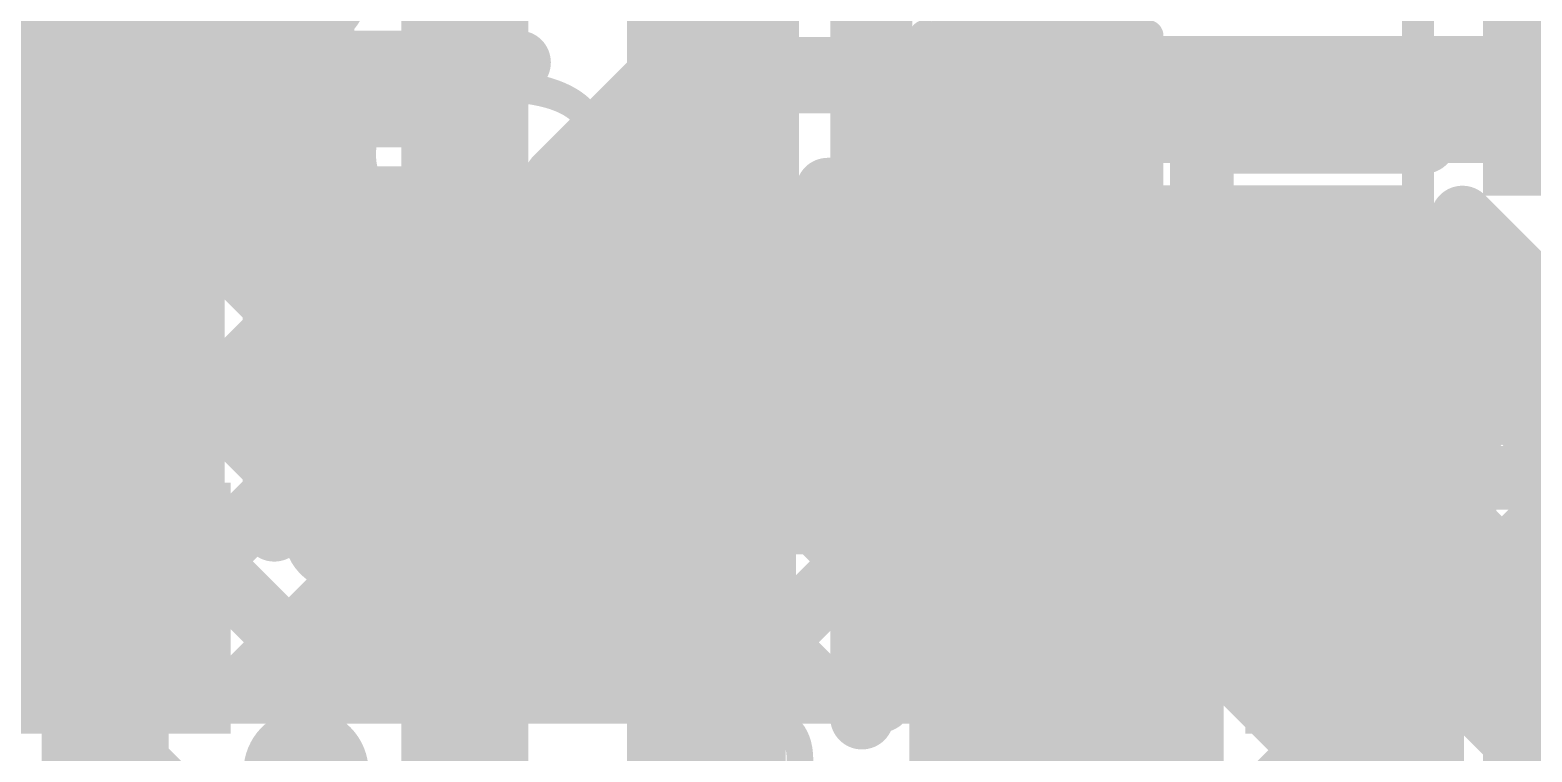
# Model space of a CAD drawing. Header units: millimetres. Extents: x -0.33 to 3.26, y -0.12 to 2.83.
# Drawn here: x 2.7146 to 2.9509, y 2.1546 to 2.2681 of the extents above; entities that cross this region are included whole.
import ezdxf

# ---------------------------------------------------------------- set-up
doc = ezdxf.new("R2010")
doc.units = ezdxf.units.MM
doc.header["$MEASUREMENT"] = 0
for name, color, linetype in [('BottomLayer', 5, 'Continuous'), ('BottomOverlay', 54, 'Continuous'), ('BottomPaste', 16, 'Continuous'), ('BottomSolder', 6, 'Continuous'), ('TopLayer', 1, 'Continuous'), ('TopOverlay', 2, 'Continuous'), ('TopPaste', 8, 'Continuous'), ('TopSolder', 216, 'Continuous')]:
    doc.layers.add(name, color=color, linetype=linetype)
doc.styles.add('Arial', font='', dxfattribs={"height": 0.2})
doc.styles.get('Arial').set_extended_font_data('Arial')

# ---------------------------------------------------------------- blocks, each defined once
blk = doc.blocks.new('LED_SMT_104')
at = {"layer": 'TopLayer'}
blk.add_hatch(color=1, dxfattribs=at).paths.add_polyline_path([(0.02, 0.03), (0.06, 0.03), (0.06, -0.03), (0.02, -0.03)])
at = {"layer": 'TopOverlay'}
blk.add_hatch(color=2, dxfattribs=at).paths.add_polyline_path([(0.09508, 0.037), (0.06402, 0.037), (0.06402, -0.037), (0.09508, -0.037)])
at = {"layer": 'TopPaste'}
blk.add_hatch(color=8, dxfattribs=at).paths.add_polyline_path([(0.02, 0.03), (0.06, 0.03), (0.06, -0.03), (0.02, -0.03)])
at = {"layer": 'TopSolder'}
blk.add_hatch(color=216, dxfattribs=at).paths.add_polyline_path([(0.016, 0.034), (0.064, 0.034), (0.064, -0.034), (0.016, -0.034)])
at = {"layer": 'TopOverlay', "const_width": 0.005}
for points in [[(0.065, 0.035), (-0.065, 0.035)], [(0.065, -0.035), (0.065, 0.035)], [(0.065, -0.035), (-0.065, -0.035)]]:
    blk.add_lwpolyline(points, dxfattribs=at)
at = {"layer": 'TopOverlay', "const_width": 0.0025}
for points in [[(0.06375, 0.035, 1), (0.06625, 0.035, 1)], [(0.06375, 0.035, 1), (0.06625, 0.035, 1)], [(0.06375, -0.035, 1), (0.06625, -0.035, 1)], [(0.06375, -0.035, 1), (0.06625, -0.035, 1)]]:
    blk.add_lwpolyline(points, format="xyb", close=True, dxfattribs=at)
blk = doc.blocks.new('R__0402_B_137')
at = {"layer": 'BottomLayer'}
for points in [[(-0.0095, 0.0125), (-0.0095, -0.0125), (-0.0275, -0.0125), (-0.0275, 0.0125)], [(0.0275, 0.0125), (0.0275, -0.0125), (0.0095, -0.0125), (0.0095, 0.0125)]]:
    blk.add_hatch(color=5, dxfattribs=at).paths.add_polyline_path(points)
at = {"layer": 'BottomPaste'}
for points in [[(-0.0095, 0.0125), (-0.0095, -0.0125), (-0.0275, -0.0125), (-0.0275, 0.0125)], [(0.0275, 0.0125), (0.0275, -0.0125), (0.0095, -0.0125), (0.0095, 0.0125)]]:
    blk.add_hatch(color=16, dxfattribs=at).paths.add_polyline_path(points)
at = {"layer": 'BottomSolder'}
for points in [[(-0.0055, 0.0165), (-0.0055, -0.0165), (-0.0315, -0.0165), (-0.0315, 0.0165)], [(0.0315, 0.0165), (0.0315, -0.0165), (0.0055, -0.0165), (0.0055, 0.0165)]]:
    blk.add_hatch(color=6, dxfattribs=at).paths.add_polyline_path(points)
at = {"layer": 'BottomOverlay', "const_width": 0.005}
for points in [[(-0.0325, 0.0175), (-0.0325, -0.0175)], [(-0.0325, 0.0175), (-0.0085, 0.0175)], [(0.0085, 0.0175), (0.0325, 0.0175)], [(0.0325, 0.0175), (0.0325, -0.0175)], [(-0.0325, -0.0175), (-0.0085, -0.0175)], [(0.0085, -0.0175), (0.0325, -0.0175)]]:
    blk.add_lwpolyline(points, dxfattribs=at)
at = {"layer": 'BottomOverlay', "const_width": 0.0025}
for points in [[(-0.03375, 0.0175, 1), (-0.03125, 0.0175, 1)], [(-0.03375, 0.0175, 1), (-0.03125, 0.0175, 1)], [(-0.00975, 0.0175, 1), (-0.00725, 0.0175, 1)], [(0.00725, 0.0175, 1), (0.00975, 0.0175, 1)], [(0.03125, 0.0175, 1), (0.03375, 0.0175, 1)], [(0.03125, 0.0175, 1), (0.03375, 0.0175, 1)], [(-0.03375, -0.0175, 1), (-0.03125, -0.0175, 1)], [(-0.03375, -0.0175, 1), (-0.03125, -0.0175, 1)], [(-0.00975, -0.0175, 1), (-0.00725, -0.0175, 1)], [(0.00725, -0.0175, 1), (0.00975, -0.0175, 1)], [(0.03125, -0.0175, 1), (0.03375, -0.0175, 1)], [(0.03125, -0.0175, 1), (0.03375, -0.0175, 1)]]:
    blk.add_lwpolyline(points, format="xyb", close=True, dxfattribs=at)
blk = doc.blocks.new('R__0402_B_140')
at = {"layer": 'BottomLayer'}
for points in [[(-0.0095, 0.0125), (-0.0095, -0.0125), (-0.0275, -0.0125), (-0.0275, 0.0125)], [(0.0275, 0.0125), (0.0275, -0.0125), (0.0095, -0.0125), (0.0095, 0.0125)]]:
    blk.add_hatch(color=5, dxfattribs=at).paths.add_polyline_path(points)
at = {"layer": 'BottomPaste'}
for points in [[(-0.0095, 0.0125), (-0.0095, -0.0125), (-0.0275, -0.0125), (-0.0275, 0.0125)], [(0.0275, 0.0125), (0.0275, -0.0125), (0.0095, -0.0125), (0.0095, 0.0125)]]:
    blk.add_hatch(color=16, dxfattribs=at).paths.add_polyline_path(points)
at = {"layer": 'BottomSolder'}
for points in [[(-0.0055, 0.0165), (-0.0055, -0.0165), (-0.0315, -0.0165), (-0.0315, 0.0165)], [(0.0315, 0.0165), (0.0315, -0.0165), (0.0055, -0.0165), (0.0055, 0.0165)]]:
    blk.add_hatch(color=6, dxfattribs=at).paths.add_polyline_path(points)
at = {"layer": 'BottomOverlay', "const_width": 0.005}
for points in [[(-0.0325, 0.0175), (-0.0085, 0.0175)], [(-0.0325, 0.0175), (-0.0325, -0.0175)], [(0.0085, 0.0175), (0.0325, 0.0175)], [(0.0325, 0.0175), (0.0325, -0.0175)], [(-0.0325, -0.0175), (-0.0085, -0.0175)], [(0.0085, -0.0175), (0.0325, -0.0175)]]:
    blk.add_lwpolyline(points, dxfattribs=at)
at = {"layer": 'BottomOverlay', "const_width": 0.0025}
for points in [[(-0.03375, 0.0175, 1), (-0.03125, 0.0175, 1)], [(-0.03375, 0.0175, 1), (-0.03125, 0.0175, 1)], [(-0.00975, 0.0175, 1), (-0.00725, 0.0175, 1)], [(0.00725, 0.0175, 1), (0.00975, 0.0175, 1)], [(0.03125, 0.0175, 1), (0.03375, 0.0175, 1)], [(0.03125, 0.0175, 1), (0.03375, 0.0175, 1)], [(-0.03375, -0.0175, 1), (-0.03125, -0.0175, 1)], [(-0.03375, -0.0175, 1), (-0.03125, -0.0175, 1)], [(-0.00975, -0.0175, 1), (-0.00725, -0.0175, 1)], [(0.00725, -0.0175, 1), (0.00975, -0.0175, 1)], [(0.03125, -0.0175, 1), (0.03375, -0.0175, 1)], [(0.03125, -0.0175, 1), (0.03375, -0.0175, 1)]]:
    blk.add_lwpolyline(points, format="xyb", close=True, dxfattribs=at)
blk = doc.blocks.new('SOT23_3_B_191')
at = {"layer": 'BottomLayer'}
blk.add_hatch(color=5, dxfattribs=at).paths.add_polyline_path([(-0.02166, 0.02657), (-0.05316, 0.02657), (-0.05316, 0.05807), (-0.02166, 0.05807)])
at = {"layer": 'BottomPaste'}
blk.add_hatch(color=16, dxfattribs=at).paths.add_polyline_path([(-0.02166, 0.02657), (-0.05316, 0.02657), (-0.05316, 0.05807), (-0.02166, 0.05807)])
at = {"layer": 'BottomSolder'}
blk.add_hatch(color=6, dxfattribs=at).paths.add_polyline_path([(-0.01766, 0.02257), (-0.05716, 0.02257), (-0.05716, 0.06207), (-0.01766, 0.06207)])
at = {"layer": 'BottomOverlay'}
for points, const_width in [([(-0.06409, 0.068, 1), (-0.07393, 0.068, 1)], 0.00984), ([(-0.07639, 0.068, 1), (-0.07147, 0.068, 1)], 0.00492), ([(-0.06655, 0.068, 1), (-0.06162, 0.068, 1)], 0.00492), ([(-0.06651, 0.03, 1), (-0.06151, 0.03, 1)], 0.005), ([(-0.06651, -0.032, 1), (-0.06151, -0.032, 1)], 0.005), ([(-0.06651, -0.032, 1), (-0.06151, -0.032, 1)], 0.005), ([(-0.03151, -0.032, 1), (-0.02651, -0.032, 1)], 0.005)]:
    blk.add_lwpolyline(points, format="xyb", close=True, dxfattribs=dict(at, const_width=const_width))
at = {"layer": 'BottomOverlay', "const_width": 0.01}
for points in [[(-0.06401, 0.03), (-0.06401, -0.032)], [(-0.02901, -0.032), (-0.06401, -0.032)]]:
    blk.add_lwpolyline(points, dxfattribs=at)
blk = doc.blocks.new('SOT23_3_B_195')
at = {"layer": 'BottomOverlay', "const_width": 0.00984}
blk.add_lwpolyline([(-0.06409, 0.068, 1), (-0.07393, 0.068, 1)], format="xyb", close=True, dxfattribs=at)
blk = doc.blocks.new('SOT23_3_B_197')
at = {"layer": 'BottomLayer'}
blk.add_hatch(color=5, dxfattribs=at).paths.add_polyline_path([(0.01574, -0.05807), (-0.01575, -0.05807), (-0.01575, -0.02657), (0.01574, -0.02657)])
at = {"layer": 'BottomPaste'}
blk.add_hatch(color=16, dxfattribs=at).paths.add_polyline_path([(0.01574, -0.05807), (-0.01575, -0.05807), (-0.01575, -0.02657), (0.01574, -0.02657)])
at = {"layer": 'BottomSolder'}
blk.add_hatch(color=6, dxfattribs=at).paths.add_polyline_path([(0.01974, -0.06207), (-0.01975, -0.06207), (-0.01975, -0.02257), (0.01974, -0.02257)])
blk = doc.blocks.new('SOT23_3_B_199')
at = {"layer": 'BottomLayer'}
for points in [[(0.05314, 0.02657), (0.02165, 0.02657), (0.02165, 0.05807), (0.05314, 0.05807)], [(0.01574, -0.05807), (-0.01575, -0.05807), (-0.01575, -0.02657), (0.01574, -0.02657)]]:
    blk.add_hatch(color=5, dxfattribs=at).paths.add_polyline_path(points)
at = {"layer": 'BottomPaste'}
for points in [[(0.05314, 0.02657), (0.02165, 0.02657), (0.02165, 0.05807), (0.05314, 0.05807)], [(0.01574, -0.05807), (-0.01575, -0.05807), (-0.01575, -0.02657), (0.01574, -0.02657)]]:
    blk.add_hatch(color=16, dxfattribs=at).paths.add_polyline_path(points)
at = {"layer": 'BottomSolder'}
for points in [[(0.05714, 0.02257), (0.01765, 0.02257), (0.01765, 0.06207), (0.05714, 0.06207)], [(0.01974, -0.06207), (-0.01975, -0.06207), (-0.01975, -0.02257), (0.01974, -0.02257)]]:
    blk.add_hatch(color=6, dxfattribs=at).paths.add_polyline_path(points)
at = {"layer": 'BottomOverlay', "const_width": 0.01}
for points in [[(0.01099, 0.032), (-0.01101, 0.032)], [(0.06399, 0.03), (0.06399, -0.031)], [(0.06399, -0.031), (0.02899, -0.031)]]:
    blk.add_lwpolyline(points, dxfattribs=at)
at = {"layer": 'BottomOverlay', "const_width": 0.005}
for points in [[(0.00849, 0.032, 1), (0.01349, 0.032, 1)], [(0.06149, 0.03, 1), (0.06649, 0.03, 1)], [(0.02649, -0.031, 1), (0.03149, -0.031, 1)], [(0.06149, -0.031, 1), (0.06649, -0.031, 1)], [(0.06149, -0.031, 1), (0.06649, -0.031, 1)]]:
    blk.add_lwpolyline(points, format="xyb", close=True, dxfattribs=at)
blk = doc.blocks.new('R__0402_B_230')
at = {"layer": 'BottomLayer'}
for points in [[(-0.0095, 0.0125), (-0.0095, -0.0125), (-0.0275, -0.0125), (-0.0275, 0.0125)], [(0.0275, 0.0125), (0.0275, -0.0125), (0.0095, -0.0125), (0.0095, 0.0125)]]:
    blk.add_hatch(color=5, dxfattribs=at).paths.add_polyline_path(points)
at = {"layer": 'BottomPaste'}
for points in [[(-0.0095, 0.0125), (-0.0095, -0.0125), (-0.0275, -0.0125), (-0.0275, 0.0125)], [(0.0275, 0.0125), (0.0275, -0.0125), (0.0095, -0.0125), (0.0095, 0.0125)]]:
    blk.add_hatch(color=16, dxfattribs=at).paths.add_polyline_path(points)
at = {"layer": 'BottomSolder'}
for points in [[(-0.0055, 0.0165), (-0.0055, -0.0165), (-0.0315, -0.0165), (-0.0315, 0.0165)], [(0.0315, 0.0165), (0.0315, -0.0165), (0.0055, -0.0165), (0.0055, 0.0165)]]:
    blk.add_hatch(color=6, dxfattribs=at).paths.add_polyline_path(points)
at = {"layer": 'BottomOverlay', "const_width": 0.005}
for points in [[(-0.0085, 0.0175), (-0.0325, 0.0175)], [(-0.0325, -0.0175), (-0.0325, 0.0175)], [(0.0325, 0.0175), (0.0085, 0.0175)], [(0.0325, -0.0175), (0.0325, 0.0175)], [(-0.0085, -0.0175), (-0.0325, -0.0175)], [(0.0325, -0.0175), (0.0085, -0.0175)]]:
    blk.add_lwpolyline(points, dxfattribs=at)
at = {"layer": 'BottomOverlay', "const_width": 0.0025}
for points in [[(-0.03375, 0.0175, 1), (-0.03125, 0.0175, 1)], [(-0.03375, 0.0175, 1), (-0.03125, 0.0175, 1)], [(-0.00975, 0.0175, 1), (-0.00725, 0.0175, 1)], [(0.00725, 0.0175, 1), (0.00975, 0.0175, 1)], [(0.03125, 0.0175, 1), (0.03375, 0.0175, 1)], [(0.03125, 0.0175, 1), (0.03375, 0.0175, 1)], [(-0.03375, -0.0175, 1), (-0.03125, -0.0175, 1)], [(-0.03375, -0.0175, 1), (-0.03125, -0.0175, 1)], [(-0.00975, -0.0175, 1), (-0.00725, -0.0175, 1)], [(0.00725, -0.0175, 1), (0.00975, -0.0175, 1)], [(0.03125, -0.0175, 1), (0.03375, -0.0175, 1)], [(0.03125, -0.0175, 1), (0.03375, -0.0175, 1)]]:
    blk.add_lwpolyline(points, format="xyb", close=True, dxfattribs=at)
blk = doc.blocks.new('LED_SMT_250')
at = {"layer": 'TopLayer'}
blk.add_hatch(color=1, dxfattribs=at).paths.add_polyline_path([(0.02, 0.03), (0.06, 0.03), (0.06, -0.03), (0.02, -0.03)])
at = {"layer": 'TopOverlay'}
blk.add_hatch(color=2, dxfattribs=at).paths.add_polyline_path([(0.095, 0.037), (0.064, 0.037), (0.064, -0.037), (0.095, -0.037)])
at = {"layer": 'TopPaste'}
blk.add_hatch(color=8, dxfattribs=at).paths.add_polyline_path([(0.02, 0.03), (0.06, 0.03), (0.06, -0.03), (0.02, -0.03)])
at = {"layer": 'TopSolder'}
blk.add_hatch(color=216, dxfattribs=at).paths.add_polyline_path([(0.016, 0.034), (0.064, 0.034), (0.064, -0.034), (0.016, -0.034)])
at = {"layer": 'TopOverlay', "const_width": 0.005}
for points in [[(0.065, 0.035), (-0.065, 0.035)], [(0.065, -0.035), (0.065, 0.035)]]:
    blk.add_lwpolyline(points, dxfattribs=at)
at = {"layer": 'TopOverlay', "const_width": 0.0025}
blk.add_lwpolyline([(0.06375, 0.035, 1), (0.06625, 0.035, 1)], format="xyb", close=True, dxfattribs=at)
blk.add_lwpolyline([(0.06375, 0.035, 1), (0.06625, 0.035, 1)], format="xyb", close=True, dxfattribs=at)
blk = doc.blocks.new('LED_SMT_251')
at = {"layer": 'TopLayer'}
blk.add_hatch(color=1, dxfattribs=at).paths.add_polyline_path([(0.02, 0.03), (0.06, 0.03), (0.06, -0.03), (0.02, -0.03)])
at = {"layer": 'TopOverlay'}
blk.add_hatch(color=2, dxfattribs=at).paths.add_polyline_path([(0.101, 0.037), (0.064, 0.037), (0.064, -0.037), (0.101, -0.037)])
at = {"layer": 'TopPaste'}
blk.add_hatch(color=8, dxfattribs=at).paths.add_polyline_path([(0.02, 0.03), (0.06, 0.03), (0.06, -0.03), (0.02, -0.03)])
at = {"layer": 'TopSolder'}
blk.add_hatch(color=216, dxfattribs=at).paths.add_polyline_path([(0.016, 0.034), (0.064, 0.034), (0.064, -0.034), (0.016, -0.034)])
at = {"layer": 'TopOverlay', "const_width": 0.005}
for points in [[(0.065, 0.035), (-0.065, 0.035)], [(0.065, -0.035), (0.065, 0.035)], [(0.065, -0.035), (-0.065, -0.035)]]:
    blk.add_lwpolyline(points, dxfattribs=at)
at = {"layer": 'TopOverlay', "const_width": 0.0025}
for points in [[(0.06375, 0.035, 1), (0.06625, 0.035, 1)], [(0.06375, 0.035, 1), (0.06625, 0.035, 1)], [(0.06375, -0.035, 1), (0.06625, -0.035, 1)], [(0.06375, -0.035, 1), (0.06625, -0.035, 1)]]:
    blk.add_lwpolyline(points, format="xyb", close=True, dxfattribs=at)

msp = doc.modelspace()

# ---------------------------------------------------------------- hatches: boundary and pattern name
at = {"layer": 'BottomLayer'}
msp.add_hatch(color=5, dxfattribs=at).paths.add_polyline_path([(2.679, 2.239), (2.757, 2.239), (2.757, 2.312), (2.679, 2.312)])
h = msp.add_hatch(color=5, dxfattribs=at)
edge = h.paths.add_edge_path()
edge.add_arc((2.957, 2.177), 0.01181, 0, 360)
at = {"layer": 'TopLayer'}
h = msp.add_hatch(color=1, dxfattribs=at)
edge = h.paths.add_edge_path()
edge.add_arc((2.957, 2.177), 0.01181, 0, 360)

# ---------------------------------------------------------------- linework, layer by layer
at = {"layer": 'BottomLayer'}
for points, const_width in [([(2.821, 2.008), (2.821, 2.34553)], 0.025), ([(2.8455, 2.15996), (2.8455, 2.34553)], 0.01), ([(2.783, 2.014), (2.783, 2.338)], 0.02), ([(2.84845, 2.26163), (2.84845, 2.27318)], 0.01), ([(2.596, 2.2575), (2.7105, 2.2575)], 0.02), ([(2.86999, 2.25718), (2.98449, 2.25718)], 0.02), ([(2.8455, 2.25353), (2.84802, 2.25605)], 0.01), ([(2.8455, 2.25413), (2.84845, 2.25118)], 0.01), ([(2.84845, 2.24118), (2.84845, 2.25273)], 0.01), ([(2.84845, 2.23618), (2.84845, 2.24118)], 0.01), ([(2.84845, 2.23618), (2.84845, 2.24118)], 0.01), ([(2.84845, 2.22463), (2.84845, 2.23618)], 0.01), ([(2.8455, 2.22525), (2.84845, 2.22819)], 0.01), ([(2.702, 2.22), (2.72641, 2.19559)], 0.02), ([(2.8455, 2.22584), (2.8482, 2.22315)], 0.01), ([(2.86999, 2.21968), (2.86999, 2.22018)], 0.02), ([(2.86999, 2.21968), (2.97599, 2.21968)], 0.02), ([(2.84845, 2.19918), (2.84845, 2.21523)], 0.01), ([(2.72641, 2.17718), (2.72641, 2.19559)], 0.02), ([(2.8455, 2.19696), (2.84845, 2.19991)], 0.01), ([(2.84845, 2.19918), (2.86201, 2.19918)], 0.01), ([(2.8455, 2.16868), (2.8745, 2.19768)], 0.01), ([(2.8455, 2.19756), (2.87388, 2.16918)], 0.01), ([(2.86999, 2.19768), (2.96688, 2.19768)], 0.01), ([(2.87367, 2.19768), (2.93525, 2.13609)], 0.01), ([(2.87428, 2.16918), (2.90278, 2.19768)], 0.01), ([(2.89745, 2.13577), (2.95935, 2.19768)], 0.01), ([(2.89745, 2.16406), (2.93107, 2.19768)], 0.01), ([(2.90195, 2.19768), (2.93525, 2.16438)], 0.01), ([(2.93024, 2.19768), (2.96034, 2.16757)], 0.01), ([(2.86999, 2.18318), (2.87295, 2.18318)], 0.025), ([(2.87295, 2.18318), (2.91278, 2.18318)], 0.025), ([(2.91278, 2.18318), (2.9256, 2.17035)], 0.025), ([(2.9256, 2.17718), (2.95682, 2.17718)], 0.025), ([(2.72641, 2.05518), (2.72641, 2.17718)], 0.02), ([(2.9256, 2.05518), (2.9256, 2.17035)], 0.025), ([(2.8455, 2.16928), (2.84845, 2.16633)], 0.01), ([(2.84845, 2.16918), (2.89745, 2.16918)], 0.01), ([(2.84845, 2.16263), (2.84845, 2.16918)], 0.01), ([(2.89745, 2.13218), (2.89745, 2.16918)], 0.01), ([(2.93525, 2.16757), (2.97265, 2.16757)], 0.01), ([(2.93525, 2.11207), (2.93525, 2.16757)], 0.01)]:
    msp.add_lwpolyline(points, dxfattribs=dict(at, const_width=const_width))
for points, const_width in [([(2.7055, 2.2575, 1), (2.7155, 2.2575, 1)], 0.01), ([(2.86499, 2.25718, 1), (2.87499, 2.25718, 1)], 0.01), ([(2.84595, 2.26163, 1), (2.85095, 2.26163, 1)], 0.005), ([(2.84595, 2.26163, 1), (2.85095, 2.26163, 1)], 0.005), ([(2.84552, 2.25605, 1), (2.85052, 2.25605, 1)], 0.005), ([(2.843, 2.25413, 1), (2.848, 2.25413, 1)], 0.005), ([(2.843, 2.25353, 1), (2.848, 2.25353, 1)], 0.005), ([(2.84595, 2.25273, 1), (2.85095, 2.25273, 1)], 0.005), ([(2.84595, 2.25273, 1), (2.85095, 2.25273, 1)], 0.005), ([(2.84595, 2.25118, 1), (2.85095, 2.25118, 1)], 0.005), ([(2.84595, 2.24118, 1), (2.85095, 2.24118, 1)], 0.005), ([(2.84595, 2.24118, 1), (2.85095, 2.24118, 1)], 0.005), ([(2.84595, 2.24118, 1), (2.85095, 2.24118, 1)], 0.005), ([(2.84595, 2.23618, 1), (2.85095, 2.23618, 1)], 0.005), ([(2.84595, 2.23618, 1), (2.85095, 2.23618, 1)], 0.005), ([(2.84595, 2.23618, 1), (2.85095, 2.23618, 1)], 0.005), ([(2.84595, 2.22819, 1), (2.85095, 2.22819, 1)], 0.005), ([(2.843, 2.22584, 1), (2.848, 2.22584, 1)], 0.005), ([(2.843, 2.22525, 1), (2.848, 2.22525, 1)], 0.005), ([(2.84595, 2.22463, 1), (2.85095, 2.22463, 1)], 0.005), ([(2.84595, 2.22463, 1), (2.85095, 2.22463, 1)], 0.005), ([(2.86499, 2.22018, 1), (2.87499, 2.22018, 1)], 0.01), ([(2.86499, 2.21968, 1), (2.87499, 2.21968, 1)], 0.01), ([(2.86499, 2.21968, 1), (2.87499, 2.21968, 1)], 0.01), ([(2.8457, 2.22315, 1), (2.8507, 2.22315, 1)], 0.005), ([(2.84549, 2.22018, 1), (2.85049, 2.22018, 1)], 0.005), ([(2.84549, 2.21968, 1), (2.85049, 2.21968, 1)], 0.005), ([(2.84549, 2.21968, 1), (2.85049, 2.21968, 1)], 0.005), ([(2.84595, 2.21523, 1), (2.85095, 2.21523, 1)], 0.005), ([(2.84595, 2.21523, 1), (2.85095, 2.21523, 1)], 0.005), ([(2.84595, 2.21523, 1), (2.85095, 2.21523, 1)], 0.005), ([(2.72141, 2.19559, 1), (2.73141, 2.19559, 1)], 0.01), ([(2.72141, 2.19559, 1), (2.73141, 2.19559, 1)], 0.01), ([(2.84595, 2.19991, 1), (2.85095, 2.19991, 1)], 0.005), ([(2.84595, 2.19918, 1), (2.85095, 2.19918, 1)], 0.005), ([(2.84595, 2.19918, 1), (2.85095, 2.19918, 1)], 0.005), ([(2.85951, 2.19918, 1), (2.86451, 2.19918, 1)], 0.005), ([(2.85951, 2.19918, 1), (2.86451, 2.19918, 1)], 0.005), ([(2.85951, 2.19918, 1), (2.86451, 2.19918, 1)], 0.005), ([(2.843, 2.19756, 1), (2.848, 2.19756, 1)], 0.005), ([(2.843, 2.19696, 1), (2.848, 2.19696, 1)], 0.005), ([(2.86749, 2.19768, 1), (2.87249, 2.19768, 1)], 0.005), ([(2.86749, 2.19768, 1), (2.87249, 2.19768, 1)], 0.005), ([(2.86749, 2.19768, 1), (2.87249, 2.19768, 1)], 0.005), ([(2.87117, 2.19768, 1), (2.87617, 2.19768, 1)], 0.005), ([(2.872, 2.19768, 1), (2.877, 2.19768, 1)], 0.005), ([(2.89945, 2.19768, 1), (2.90445, 2.19768, 1)], 0.005), ([(2.90028, 2.19768, 1), (2.90528, 2.19768, 1)], 0.005), ([(2.92774, 2.19768, 1), (2.93274, 2.19768, 1)], 0.005), ([(2.92857, 2.19768, 1), (2.93357, 2.19768, 1)], 0.005), ([(2.86374, 2.18318, 1), (2.87624, 2.18318, 1)], 0.0125), ([(2.8667, 2.18318, 1), (2.8792, 2.18318, 1)], 0.0125), ([(2.8667, 2.18318, 1), (2.8792, 2.18318, 1)], 0.0125), ([(2.90653, 2.18318, 1), (2.91903, 2.18318, 1)], 0.0125), ([(2.90653, 2.18318, 1), (2.91903, 2.18318, 1)], 0.0125), ([(2.91935, 2.17718, 1), (2.93185, 2.17718, 1)], 0.0125), ([(2.95057, 2.17718, 1), (2.96307, 2.17718, 1)], 0.0125), ([(2.72141, 2.17718, 1), (2.73141, 2.17718, 1)], 0.01), ([(2.72141, 2.17718, 1), (2.73141, 2.17718, 1)], 0.01), ([(2.91935, 2.17035, 1), (2.93185, 2.17035, 1)], 0.0125), ([(2.91935, 2.17035, 1), (2.93185, 2.17035, 1)], 0.0125), ([(2.843, 2.16928, 1), (2.848, 2.16928, 1)], 0.005), ([(2.843, 2.16868, 1), (2.848, 2.16868, 1)], 0.005), ([(2.84595, 2.16918, 1), (2.85095, 2.16918, 1)], 0.005), ([(2.84595, 2.16918, 1), (2.85095, 2.16918, 1)], 0.005), ([(2.87138, 2.16918, 1), (2.87638, 2.16918, 1)], 0.005), ([(2.87178, 2.16918, 1), (2.87678, 2.16918, 1)], 0.005), ([(2.89495, 2.16918, 1), (2.89995, 2.16918, 1)], 0.005), ([(2.89495, 2.16918, 1), (2.89995, 2.16918, 1)], 0.005), ([(2.93275, 2.16757, 1), (2.93775, 2.16757, 1)], 0.005), ([(2.93275, 2.16757, 1), (2.93775, 2.16757, 1)], 0.005), ([(2.84595, 2.16633, 1), (2.85095, 2.16633, 1)], 0.005), ([(2.84595, 2.16263, 1), (2.85095, 2.16263, 1)], 0.005), ([(2.89495, 2.16406, 1), (2.89995, 2.16406, 1)], 0.005), ([(2.93275, 2.16438, 1), (2.93775, 2.16438, 1)], 0.005), ([(2.843, 2.15996, 1), (2.848, 2.15996, 1)], 0.005)]:
    msp.add_lwpolyline(points, format="xyb", close=True, dxfattribs=dict(at, const_width=const_width))
at = {"layer": 'BottomLayer', "const_width": 0.01}
for points in [[(2.84845, 2.25273, -0.102232), (2.84845, 2.26163)], [(2.84799, 2.22018, -0.050983), (2.84845, 2.22463)], [(2.84845, 2.21523, -0.050983), (2.84799, 2.21968)], [(2.84845, 2.21523, -0.050983), (2.84799, 2.21968)], [(2.86999, 2.19768, -0.093119), (2.86201, 2.19918)], [(2.86999, 2.19768, -0.093119), (2.86201, 2.19918)]]:
    msp.add_lwpolyline(points, format="xyb", dxfattribs=at)
at = {"layer": 'TopLayer'}
for points, const_width in [([(1.73904, 2.263), (2.79154, 2.263)], 0.01), ([(2.70785, 2.25165), (2.7192, 2.263)], 0.01), ([(2.715, 2.263), (2.72635, 2.25165)], 0.01), ([(2.73331, 2.25165), (2.74466, 2.263)], 0.01), ([(2.74046, 2.263), (2.75611, 2.24735)], 0.01), ([(2.76177, 2.25465), (2.77012, 2.263)], 0.01), ([(2.76591, 2.263), (2.77426, 2.25465)], 0.01), ([(2.78541, 2.25686), (2.79154, 2.263)], 0.01), ([(2.79811, 2.24411), (2.815, 2.261)], 0.012), ([(2.815, 2.261), (2.94306, 2.261)], 0.012), ([(2.94306, 2.261), (2.999, 2.20506)], 0.012), ([(2.75611, 2.25465), (2.78352, 2.25465)], 0.01), ([(2.75611, 2.24899), (2.76177, 2.25465)], 0.01), ([(2.75611, 2.19065), (2.75611, 2.25465)], 0.01), ([(2.65622, 2.25165), (2.74022, 2.25165)], 0.01), ([(2.74022, 2.18765), (2.74022, 2.25165)], 0.01), ([(2.74022, 2.23311), (2.75611, 2.24899)], 0.01), ([(2.79811, 2.22265), (2.79811, 2.24411)], 0.012), ([(2.84011, 2.23117), (2.85194, 2.243)], 0.01), ([(2.84011, 2.243), (2.856, 2.243)], 0.01), ([(2.84011, 2.19065), (2.84011, 2.243)], 0.01), ([(2.856, 2.18769), (2.856, 2.243)], 0.01), ([(2.84011, 2.23971), (2.856, 2.22382)], 0.01), ([(2.94, 2.23861), (2.981, 2.1976)], 0.01), ([(2.94, 2.18769), (2.94, 2.23861)], 0.01), ([(2.74022, 2.23778), (2.75611, 2.22189)], 0.01), ([(2.94, 2.22924), (2.94468, 2.23392)], 0.01), ([(2.74022, 2.20765), (2.75611, 2.22354)], 0.01), ([(2.79811, 2.221), (2.79811, 2.22265)], 0.012), ([(2.898, 2.21969), (2.898, 2.221)], 0.012), ([(2.84011, 2.20572), (2.856, 2.2216)], 0.01), ([(2.898, 2.181), (2.898, 2.21969)], 0.012), ([(2.94, 2.20378), (2.95741, 2.22119)], 0.01), ([(2.94, 2.21619), (2.981, 2.17519)], 0.01), ([(2.74022, 2.21232), (2.75611, 2.19643)], 0.01), ([(2.84011, 2.21426), (2.856, 2.19837)], 0.01), ([(2.93306, 2.17139), (2.97014, 2.20847)], 0.01), ([(2.73324, 2.17521), (2.75611, 2.19808)], 0.01), ([(2.75611, 2.19643), (2.7619, 2.19065)], 0.01), ([(2.82385, 2.164), (2.856, 2.19615)], 0.01), ([(2.94579, 2.15866), (2.981, 2.19387)], 0.01), ([(2.74748, 2.164), (2.77413, 2.19065)], 0.01), ([(2.75611, 2.19065), (2.84011, 2.19065)], 0.01), ([(2.7619, 2.19065), (2.78854, 2.164)], 0.01), ([(2.77294, 2.164), (2.79959, 2.19065)], 0.01), ([(2.78735, 2.19065), (2.814, 2.164)], 0.01), ([(2.7984, 2.164), (2.82504, 2.19065)], 0.01), ([(2.81281, 2.19065), (2.83946, 2.164)], 0.01), ([(2.83826, 2.19065), (2.86491, 2.164)], 0.01), ([(2.94, 2.19074), (2.981, 2.14974)], 0.01), ([(2.72081, 2.18765), (2.74022, 2.18765)], 0.01), ([(2.72081, 2.18765), (2.74446, 2.164)], 0.01), ([(2.73944, 2.18765), (2.76309, 2.164)], 0.01), ([(2.84931, 2.164), (2.873, 2.18769)], 0.01), ([(2.856, 2.18769), (2.88, 2.18769)], 0.01), ([(2.86668, 2.18769), (2.88247, 2.1719)], 0.01), ([(2.88, 2.181), (2.88, 2.18769)], 0.01), ([(2.91677, 2.18769), (2.94, 2.18769)], 0.01), ([(2.91677, 2.18769), (2.981, 2.12346)], 0.01), ([(2.91759, 2.18769), (2.981, 2.12428)], 0.01), ([(2.92034, 2.18412), (2.92391, 2.18769)], 0.01), ([(2.69822, 2.18478), (2.737, 2.146)], 0.012), ([(2.898, 2.181), (2.973, 2.106)], 0.012), ([(2.87476, 2.164), (2.88254, 2.17178)], 0.01), ([(2.8853, 2.16825), (2.88962, 2.16393)], 0.01), ([(2.74446, 2.164), (2.888, 2.164)], 0.01)]:
    msp.add_lwpolyline(points, dxfattribs=dict(at, const_width=const_width))
for points, const_width in [([(2.7125, 2.263, 1), (2.7175, 2.263, 1)], 0.005), ([(2.7167, 2.263, 1), (2.7217, 2.263, 1)], 0.005), ([(2.73796, 2.263, 1), (2.74296, 2.263, 1)], 0.005), ([(2.74216, 2.263, 1), (2.74716, 2.263, 1)], 0.005), ([(2.76341, 2.263, 1), (2.76841, 2.263, 1)], 0.005), ([(2.76762, 2.263, 1), (2.77262, 2.263, 1)], 0.005), ([(2.78904, 2.263, 1), (2.79404, 2.263, 1)], 0.005), ([(2.78904, 2.263, 1), (2.79404, 2.263, 1)], 0.005), ([(2.812, 2.261, 1), (2.818, 2.261, 1)], 0.006), ([(2.812, 2.261, 1), (2.818, 2.261, 1)], 0.006), ([(2.94006, 2.261, 1), (2.94606, 2.261, 1)], 0.006), ([(2.94006, 2.261, 1), (2.94606, 2.261, 1)], 0.006), ([(2.78291, 2.25686, 1), (2.78791, 2.25686, 1)], 0.005), ([(2.75361, 2.25465, 1), (2.75861, 2.25465, 1)], 0.005), ([(2.75361, 2.25465, 1), (2.75861, 2.25465, 1)], 0.005), ([(2.75927, 2.25465, 1), (2.76427, 2.25465, 1)], 0.005), ([(2.75927, 2.25465, 1), (2.76427, 2.25465, 1)], 0.005), ([(2.77176, 2.25465, 1), (2.77676, 2.25465, 1)], 0.005), ([(2.78102, 2.25465, 1), (2.78602, 2.25465, 1)], 0.005), ([(2.72385, 2.25165, 1), (2.72885, 2.25165, 1)], 0.005), ([(2.73081, 2.25165, 1), (2.73581, 2.25165, 1)], 0.005), ([(2.73772, 2.25165, 1), (2.74272, 2.25165, 1)], 0.005), ([(2.73772, 2.25165, 1), (2.74272, 2.25165, 1)], 0.005), ([(2.75361, 2.24899, 1), (2.75861, 2.24899, 1)], 0.005), ([(2.75361, 2.24899, 1), (2.75861, 2.24899, 1)], 0.005), ([(2.75361, 2.24735, 1), (2.75861, 2.24735, 1)], 0.005), ([(2.79511, 2.24411, 1), (2.80111, 2.24411, 1)], 0.006), ([(2.79511, 2.24411, 1), (2.80111, 2.24411, 1)], 0.006), ([(2.83761, 2.243, 1), (2.84261, 2.243, 1)], 0.005), ([(2.83761, 2.243, 1), (2.84261, 2.243, 1)], 0.005), ([(2.84944, 2.243, 1), (2.85444, 2.243, 1)], 0.005), ([(2.8535, 2.243, 1), (2.8585, 2.243, 1)], 0.005), ([(2.8535, 2.243, 1), (2.8585, 2.243, 1)], 0.005), ([(2.83761, 2.23971, 1), (2.84261, 2.23971, 1)], 0.005), ([(2.9375, 2.23861, 1), (2.9425, 2.23861, 1)], 0.005), ([(2.9375, 2.23861, 1), (2.9425, 2.23861, 1)], 0.005), ([(2.73772, 2.23778, 1), (2.74272, 2.23778, 1)], 0.005), ([(2.94218, 2.23392, 1), (2.94718, 2.23392, 1)], 0.005), ([(2.73772, 2.23311, 1), (2.74272, 2.23311, 1)], 0.005), ([(2.83761, 2.23117, 1), (2.84261, 2.23117, 1)], 0.005), ([(2.9375, 2.22924, 1), (2.9425, 2.22924, 1)], 0.005), ([(2.75361, 2.22354, 1), (2.75861, 2.22354, 1)], 0.005), ([(2.75361, 2.22189, 1), (2.75861, 2.22189, 1)], 0.005), ([(2.79511, 2.22265, 1), (2.80111, 2.22265, 1)], 0.006), ([(2.79511, 2.22265, 1), (2.80111, 2.22265, 1)], 0.006), ([(2.79511, 2.221, 1), (2.80111, 2.221, 1)], 0.006), ([(2.8535, 2.22382, 1), (2.8585, 2.22382, 1)], 0.005), ([(2.895, 2.221, 1), (2.901, 2.221, 1)], 0.006), ([(2.8535, 2.2216, 1), (2.8585, 2.2216, 1)], 0.005), ([(2.895, 2.21969, 1), (2.901, 2.21969, 1)], 0.006), ([(2.895, 2.21969, 1), (2.901, 2.21969, 1)], 0.006), ([(2.9375, 2.21619, 1), (2.9425, 2.21619, 1)], 0.005), ([(2.73772, 2.21232, 1), (2.74272, 2.21232, 1)], 0.005), ([(2.83761, 2.21426, 1), (2.84261, 2.21426, 1)], 0.005), ([(2.73772, 2.20765, 1), (2.74272, 2.20765, 1)], 0.005), ([(2.83761, 2.20572, 1), (2.84261, 2.20572, 1)], 0.005), ([(2.9375, 2.20378, 1), (2.9425, 2.20378, 1)], 0.005), ([(2.75361, 2.19808, 1), (2.75861, 2.19808, 1)], 0.005), ([(2.8535, 2.19837, 1), (2.8585, 2.19837, 1)], 0.005), ([(2.75361, 2.19643, 1), (2.75861, 2.19643, 1)], 0.005), ([(2.75361, 2.19643, 1), (2.75861, 2.19643, 1)], 0.005), ([(2.8535, 2.19615, 1), (2.8585, 2.19615, 1)], 0.005), ([(2.75361, 2.19065, 1), (2.75861, 2.19065, 1)], 0.005), ([(2.75361, 2.19065, 1), (2.75861, 2.19065, 1)], 0.005), ([(2.7594, 2.19065, 1), (2.7644, 2.19065, 1)], 0.005), ([(2.7594, 2.19065, 1), (2.7644, 2.19065, 1)], 0.005), ([(2.77163, 2.19065, 1), (2.77663, 2.19065, 1)], 0.005), ([(2.78485, 2.19065, 1), (2.78985, 2.19065, 1)], 0.005), ([(2.79709, 2.19065, 1), (2.80209, 2.19065, 1)], 0.005), ([(2.81031, 2.19065, 1), (2.81531, 2.19065, 1)], 0.005), ([(2.82254, 2.19065, 1), (2.82754, 2.19065, 1)], 0.005), ([(2.83576, 2.19065, 1), (2.84076, 2.19065, 1)], 0.005), ([(2.83761, 2.19065, 1), (2.84261, 2.19065, 1)], 0.005), ([(2.83761, 2.19065, 1), (2.84261, 2.19065, 1)], 0.005), ([(2.9375, 2.19074, 1), (2.9425, 2.19074, 1)], 0.005), ([(2.71831, 2.18765, 1), (2.72331, 2.18765, 1)], 0.005), ([(2.71831, 2.18765, 1), (2.72331, 2.18765, 1)], 0.005), ([(2.73694, 2.18765, 1), (2.74194, 2.18765, 1)], 0.005), ([(2.73772, 2.18765, 1), (2.74272, 2.18765, 1)], 0.005), ([(2.73772, 2.18765, 1), (2.74272, 2.18765, 1)], 0.005), ([(2.8535, 2.18769, 1), (2.8585, 2.18769, 1)], 0.005), ([(2.8535, 2.18769, 1), (2.8585, 2.18769, 1)], 0.005), ([(2.86418, 2.18769, 1), (2.86918, 2.18769, 1)], 0.005), ([(2.8705, 2.18769, 1), (2.8755, 2.18769, 1)], 0.005), ([(2.8775, 2.18769, 1), (2.8825, 2.18769, 1)], 0.005), ([(2.8775, 2.18769, 1), (2.8825, 2.18769, 1)], 0.005), ([(2.91427, 2.18769, 1), (2.91927, 2.18769, 1)], 0.005), ([(2.91427, 2.18769, 1), (2.91927, 2.18769, 1)], 0.005), ([(2.91509, 2.18769, 1), (2.92009, 2.18769, 1)], 0.005), ([(2.92141, 2.18769, 1), (2.92641, 2.18769, 1)], 0.005), ([(2.9375, 2.18769, 1), (2.9425, 2.18769, 1)], 0.005), ([(2.9375, 2.18769, 1), (2.9425, 2.18769, 1)], 0.005), ([(2.91784, 2.18412, 1), (2.92284, 2.18412, 1)], 0.005), ([(2.895, 2.181, 1), (2.901, 2.181, 1)], 0.006), ([(2.895, 2.181, 1), (2.901, 2.181, 1)], 0.006), ([(2.8775, 2.181, 1), (2.8825, 2.181, 1)], 0.005), ([(2.8775, 2.181, 1), (2.8825, 2.181, 1)], 0.005), ([(2.8775, 2.181, 1), (2.8825, 2.181, 1)], 0.005), ([(2.73074, 2.17521, 1), (2.73574, 2.17521, 1)], 0.005), ([(2.87997, 2.1719, 1), (2.88497, 2.1719, 1)], 0.005), ([(2.88004, 2.17178, 1), (2.88504, 2.17178, 1)], 0.005), ([(2.93056, 2.17139, 1), (2.93556, 2.17139, 1)], 0.005), ([(2.88277, 2.16827, 1), (2.88777, 2.16827, 1)], 0.005), ([(2.8828, 2.16825, 1), (2.8878, 2.16825, 1)], 0.005), ([(2.8828, 2.16825, 1), (2.8878, 2.16825, 1)], 0.005), ([(2.74196, 2.164, 1), (2.74696, 2.164, 1)], 0.005), ([(2.74196, 2.164, 1), (2.74696, 2.164, 1)], 0.005), ([(2.74498, 2.164, 1), (2.74998, 2.164, 1)], 0.005), ([(2.76059, 2.164, 1), (2.76559, 2.164, 1)], 0.005), ([(2.77044, 2.164, 1), (2.77544, 2.164, 1)], 0.005), ([(2.78604, 2.164, 1), (2.79104, 2.164, 1)], 0.005), ([(2.79589, 2.164, 1), (2.8009, 2.164, 1)], 0.005), ([(2.8115, 2.164, 1), (2.8165, 2.164, 1)], 0.005), ([(2.82135, 2.164, 1), (2.82635, 2.164, 1)], 0.005), ([(2.83696, 2.164, 1), (2.84196, 2.164, 1)], 0.005), ([(2.84681, 2.164, 1), (2.85181, 2.164, 1)], 0.005), ([(2.86241, 2.164, 1), (2.86741, 2.164, 1)], 0.005), ([(2.87226, 2.164, 1), (2.87726, 2.164, 1)], 0.005), ([(2.8855, 2.164, 1), (2.8905, 2.164, 1)], 0.005), ([(2.88712, 2.16393, 1), (2.89212, 2.16393, 1)], 0.005), ([(2.94329, 2.15866, 1), (2.94829, 2.15866, 1)], 0.005)]:
    msp.add_lwpolyline(points, format="xyb", close=True, dxfattribs=dict(at, const_width=const_width))
at = {"layer": 'TopLayer', "const_width": 0.01}
for points in [[(2.8853, 2.16825, -0.199396), (2.88, 2.181)], [(2.88527, 2.16827, -0.198912), (2.88, 2.181)]]:
    msp.add_lwpolyline(points, format="xyb", dxfattribs=at)

# ---------------------------------------------------------------- block references
for name, p, rotation in [('SOT23_3_B_195', (2.689, 2.3425), 180), ('LED_SMT_251', (2.79811, 2.26265), 270), ('LED_SMT_250', (2.69822, 2.25965), 270), ('LED_SMT_104', (2.898, 2.25969), 270), ('R__0402_B_140', (2.87295, 2.27568), 90), ('SOT23_3_B_191', (2.689, 2.2195), 180), ('SOT23_3_B_199', (2.96299, 2.2195), 180), ('R__0402_B_230', (2.87295, 2.20168), 270), ('R__0402_B_137', (2.87295, 2.12968), 90), ('SOT23_3_B_197', (2.96299, 2.0975), 180)]:
    msp.add_blockref(name, p, dxfattribs=dict(rotation=rotation))

# ---------------------------------------------------------------- texts
at = {"layer": 'BottomOverlay', "style": 'Arial', "text_generation_flag": 2}
for s, rotation, p in [('Q30', 270, (2.76541, 2.1585)), ('*', 360, (2.84795, 2.19768)), ('&', 360, (2.84695, 2.122))]:
    msp.add_text(s, height=0.04, rotation=rotation, dxfattribs=at).set_placement(p)

doc.saveas('drawing.dxf')
